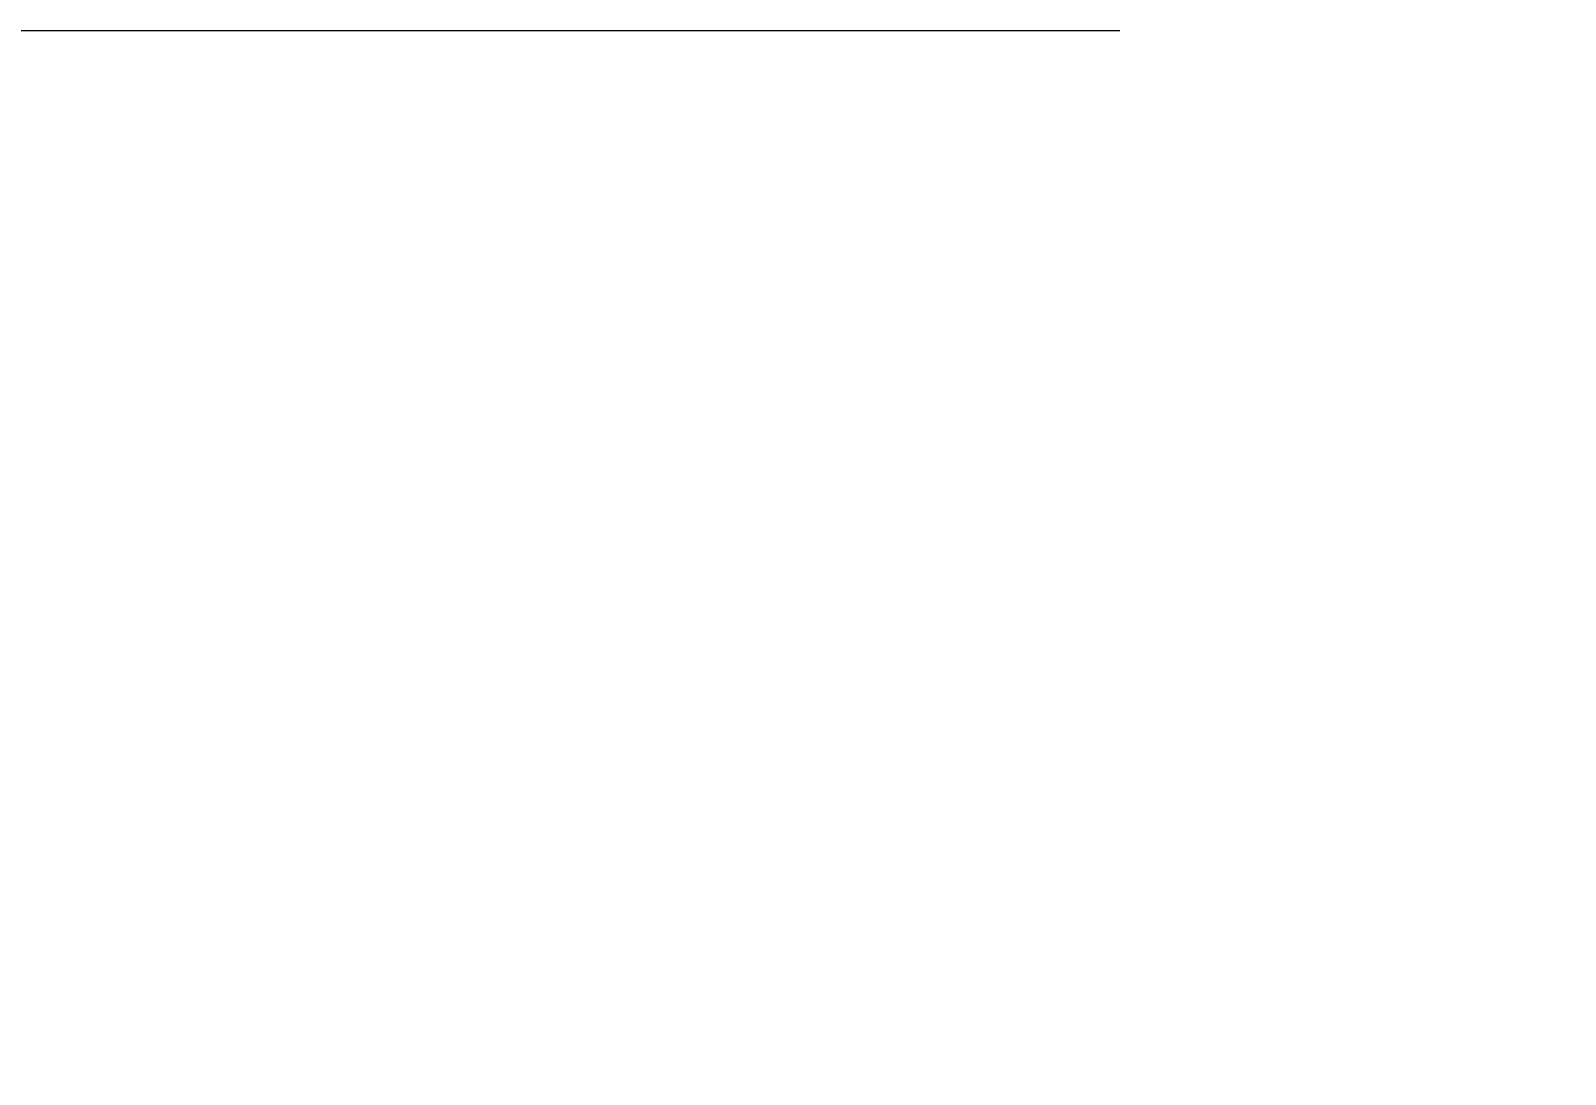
# Model space of a CAD drawing. Header units: millimetres. Extents: x -7098 to 6497, y -6127 to 5201.
# Drawn here: x -1816 to -133, y 4056 to 5201 of the extents above; entities that cross this region are included whole.
import ezdxf

# ---------------------------------------------------------------- set-up
doc = ezdxf.new("R2010")
doc.units = ezdxf.units.MM
doc.layers.add('DIKOM_РАЗМЕР_ЗОНА', color=7, linetype='Continuous')
doc.styles.add('style1', font='arial.ttf', dxfattribs={"width": 0.8})
doc.dimstyles.new('1-50', dxfattribs={"dimtxt": 300, "dimasz": 200, "dimexe": 100, "dimexo": 0, "dimgap": 100, "dimtad": 1, "dimdec": 0, "dimtxsty": 'style1', "dimcen": 0, "dimclrd": 7, "dimclre": 7, "dimadec": 1, "dimazin": 2, "dimtfac": 1, "dimtdec": 0, "dimtmove": 1, "dimatfit": 3, "dimfxl": 0, "dimlwd": 25, "dimlwe": 18, "dimarcsym": 0})

# ---------------------------------------------------------------- blocks, each defined once
blk = doc.blocks.new('*D18')
at = {"layer": 'Defpoints', "color": 0, "transparency": 16777216}
for p in [(-621.7, 5200.6), (-6648, -4870.8), (-133.4, -4870.8)]:
    blk.add_point(p, dxfattribs=at)
at = {"layer": 'DIKOM_РАЗМЕР_ЗОНА', "color": 7, "lineweight": 18, "transparency": 16777216}
for p, q in [((-621.7, 5200.6), (-6748, 5200.6)), ((-133.4, -4870.8), (-6748, -4870.8))]:
    blk.add_line(p, q, dxfattribs=at)
at = {"layer": 'DIKOM_РАЗМЕР_ЗОНА', "color": 7, "lineweight": 25, "transparency": 16777216}
blk.add_line((-6648, 5000.6), (-6648, -4670.8), dxfattribs=at)
at = {"layer": 'DIKOM_РАЗМЕР_ЗОНА', "color": 7, "transparency": 16777216}
for points in [[(-6681.3, 5000.6), (-6614.7, 5000.6), (-6648, 5200.6)], [(-6681.3, -4670.8), (-6614.7, -4670.8), (-6648, -4870.8)]]:
    blk.add_solid(points, dxfattribs=at)
at = {"layer": 'DIKOM_РАЗМЕР_ЗОНА', "color": 0, "transparency": 16777216, "insert": (-6901.2, 458.3), "char_height": 300, "attachment_point": 5, "rotation": 90, "style": 'style1'}
blk.add_mtext('10100', dxfattribs=at)

msp = doc.modelspace()

# ---------------------------------------------------------------- dimensions: what is measured, and where the dimension line sits
at = {"layer": 'DIKOM_РАЗМЕР_ЗОНА'}
dim = msp.add_linear_dim(base=(-6648, -4870.8), p1=(-621.7, 5200.6), p2=(-133.4, -4870.8), angle=90, text='10100', dimstyle='1-50', override={"dimscale": 1, "dimtix": 0, "dimtofl": 1, "dimtmove": 1, "dimatfit": 3}, dxfattribs=at)
dim.commit()
dim.dimension.update_dxf_attribs({"geometry": '*D18', "text_midpoint": (-6648, 458.3), "dimtype": 160})

doc.saveas('drawing.dxf')
